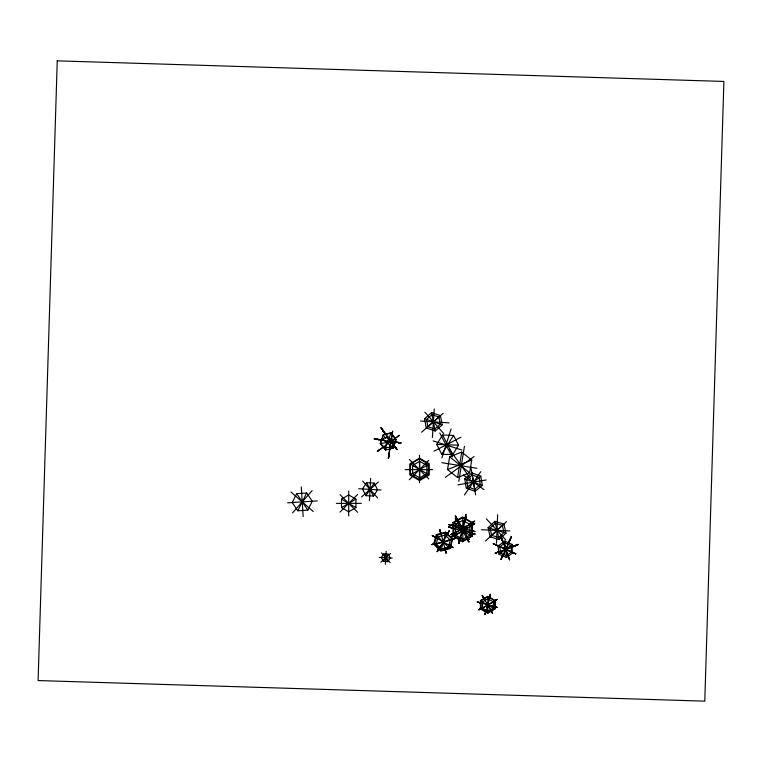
<?xml version="1.0" encoding="UTF-8"?>
<svg xmlns="http://www.w3.org/2000/svg" width="762" height="762" viewBox="0 0 762 762"><rect width="100%" height="100%" fill="white"/><g stroke="black" fill="none" stroke-linecap="round" stroke-linejoin="round"><path stroke-width="1.14" d="M472.869 522.265L472.307 522.551L462.591 516.969L452.914 522.561L452.914 536.172L462.601 541.753L462.61 539.534M455.886 534.457L452.914 536.172L453.895 535.562L462.829 540.772L462.829 528.59L469.916 524.427L462.772 520.303L455.628 524.427L455.628 535.105L462.772 539.229L469.916 535.105L469.916 524.427M487.756 613.239L495.119 608.99L495.119 600.494L487.756 596.246L480.403 600.494L480.403 608.99L487.756 613.239L487.937 596.77L481.136 600.704L481.136 608.562L487.937 612.486L494.748 608.562L494.748 600.704L487.937 596.77M487.937 612.486L487.956 610.257M390.249 447.437L388.353 458.476L388.849 453.914M496.491 543.277L497.634 514.731M369.389 500.72L370.675 478.317M385.401 564.328L386.153 551.345M432.406 437.493L434.245 408.984M392.297 433.683L392.087 434.902L392.678 431.092L392.268 432.911M392.039 434.721C391.268 439.398 392.992 429.158 392.44 432.959M392.23 433.969L392.259 433.292L392.163 434.407M388.553 457.067L388.658 456.39L388.639 457.39M392.259 434.169L392.049 435.493M389.734 448.332L392.125 433.768M462.382 530.009L462.058 531.2L455.99 534.61M388.601 457.362L388.687 456.838M391.392 439.331L391.706 437.998L391.297 440.236M489.985 596.198L490.414 594.589L489.623 597.303M391.725 437.588L391.373 439.826M392.259 434.159L392.373 433.34M391.354 439.503L391.23 440.331M389.906 447.218L389.753 448.17M390.154 445.96L390.268 445.322M388.572 456.848L388.801 455.867L388.649 456.695M391.392 440.093L391.601 438.664M390.811 443.932L390.916 443.236M389.02 453.561L389.096 453.009L388.81 454.685L389.801 447.751M392.154 433.854L392.259 433.34M391.249 440.217L391.487 438.702M391.563 436.969L391.82 435.512L391.611 437.131M392.087 434.588L392.316 433.14M458.81 481.393L464.429 446.342M447.523 469.563L449.618 456.829L461.724 452.085L471.745 460.077L469.649 472.811L457.543 477.555L447.523 469.563L471.745 460.077M457.543 477.555L461.724 452.085M465.115 518.322L464.801 519.389L465.42 517.303M464.849 521.637L466.087 517.207L460.572 538.391L460.848 537.315M489.537 597.618L489.442 598.084L489.68 597.275M464.658 519.274L466.058 514.34L460.619 535.943M490.042 595.76L490.395 594.246L489.48 597.446M388.458 457.552L388.915 455.524L388.668 456.952M462.201 530.342L462.582 529.361M460.438 538.248L459.4 541.411M486.337 610.343L490.404 594.884L490.061 596.027M459.41 541.43L458.962 543.306L460.438 537.991L458.972 543.335L460.391 538.439M485.299 613.781L486.08 610.714M489.995 596.484L489.214 598.399M464.934 521.284L464.801 521.808M459.2 542.325L459 543.268M465.582 516.674L464.963 518.76M485.003 614.42L486.042 610.686M465.115 520.751L465.03 521.132M486.432 609.867L486.27 610.524M459.41 539.001L458.962 540.877L459.829 538.21M465.43 517.103L465.601 516.331M465.43 519.532L466.058 516.769L465.344 519.246M445.132 534.267L445.675 532.133L436.169 534.686L433.626 544.192L431.759 544.639L435.493 543.697M435.702 543.62L434.616 543.906L436.969 535.143L445.76 532.79L441.046 550.374L434.616 543.935L433.692 544.144M459.029 540.81L459.715 538.334L459.391 539.372M485.68 612.01L485.003 614.439M459.877 538.001L460.01 537.505M486.289 610.124L485.042 614.401L485.765 611.286M459.105 540.429L459.572 538.763M460.334 536.496L459.353 540.039M459.105 542.858L459.391 541.887M460.658 537.658L459.353 542.468M486.708 607.676L487.089 606.247M436.255 543.916L438.131 536.905L445.141 535.029L450.275 540.153L448.399 547.173L441.379 549.05L436.255 543.916L450.275 540.153M441.046 550.374L449.837 548.011L452.19 539.22L445.76 532.79M445.675 532.133L452.638 539.096L450.085 548.602L440.588 551.145L433.626 544.192L436.826 543.363M455.876 532.238L462.115 528.799L462.582 526.933M460.419 537.553L459.972 539.191M463.915 522.008L464.315 520.522M459.572 541.182L459.857 540.134M485.423 613.019L485.937 610.667M465.392 519.665L465.049 520.951M485.804 611.505L485.994 610.791M485.365 613.543L485.718 612.277M464.658 521.703L464.868 520.97M385.496 450.085L380.39 443.513L383.162 434.864L390.916 432.892L396.03 439.464L393.382 448.018L385.496 450.085L386.448 446.923M385.534 438.293L383.038 434.959L390.792 432.987L395.907 439.569L393.259 448.113L391.763 446.265M441.912 457.838L451.085 428.92M389.068 438.388L390.792 432.987M385.067 447.808L389.011 437.426L393.802 441.722L391.83 446.913L385.067 447.808L380.276 443.513L382.248 438.321L389.011 437.426M505.339 550.44L507.663 545.402M511.064 537.124L510.264 539.02M504.663 546.23L505.854 549.383L503.415 554.641L503.73 553.945M503.006 555.003L501.72 557.765M503.415 554.641L504.701 551.917M510.273 539.277L507.768 545.182M505.701 549.726L516.474 545.259M509.321 540.829L509.178 541.182M509.549 541.125L508.683 542.973L510.454 538.858M502.863 555.374L502.587 555.927L502.853 555.212M501.186 559.127L502.825 555.431M509.292 541.506L510.14 539.391M501.272 559.022L501.625 558.365L500.929 559.565L502.51 555.984M508.025 543.716L510.292 538.839M510.969 537.343L510.53 538.353L511.292 536.667L510.502 538.715M502.787 555.946L503.253 554.946M509.854 540.029L509.273 541.334M393.497 445.075L394.468 446.456L393.583 445.313M505.635 548.821L506.311 547.573M510.721 538.239L509.578 540.734M296.675 493.633L292.217 502.529L297.78 510.778L307.8 510.13L312.258 501.234L306.695 492.985L296.675 493.633L307.8 510.13M297.78 510.778L306.695 492.985M437.845 550.535L437.15 551.659L439.303 547.726M437.712 551.021L439.674 547.468L438.064 550.202M442.351 542.363L442.97 541.22M439.941 547.497L440.179 546.983M448.208 532.762L449.18 531.085L439.76 547.84M440.198 546.821L440.836 545.668L440.407 546.383M448.037 533.067L447.284 534.352L449.228 530.695L446.313 535.553M438.683 549.031L437.197 551.612L439.922 547.23M439.979 546.554L440.35 545.906M445.313 537.267L445.98 536.124M438.16 549.973L439.607 547.497L438.922 548.63M437.855 550.774L438.636 549.469M436.702 444.398L442.608 434.988L453.552 435.388L458.591 445.198L452.685 454.619L441.741 454.219L436.702 444.398L458.591 445.198M441.741 454.219L453.552 435.388M366.627 482.679L362.464 488.947L365.874 495.652L373.456 496.081L377.619 489.823L374.199 483.118L366.627 482.679L373.456 496.081M365.874 495.652L374.199 483.118M383.8 553.869L381.391 557.508L383.372 561.394L387.763 561.651L390.173 558.013L388.191 554.126L383.8 553.869L387.763 561.651M383.372 561.394L388.191 554.126M464.41 494.967L480.879 471.621M292.56 512.893L312.144 490.604M340.004 512.083L357.626 494.452M409.337 479.755L428.768 460.324M488.09 527.723L494.919 521.322L503.882 524.037L506.016 533.152L499.177 539.563L490.214 536.848L488.09 527.723L506.016 533.152M495.348 523.275L490.014 528.276L491.681 535.381L498.672 537.505L503.996 532.505L502.339 525.389L495.348 523.275L498.672 537.505M491.681 535.381L502.339 525.389M490.214 536.848L491.928 535.248M502.177 525.637L503.882 524.037M485.489 541.02L506.482 521.646M361.559 496.938L378.314 482.013M380.867 562.137L390.582 553.479M421.643 432.197L443.103 413.347M424.52 418.738L431.606 412.613L440.446 415.681L442.217 424.882L435.131 431.006L426.282 427.93L424.52 418.738L442.217 424.882M432.035 414.68L426.51 419.462L427.892 426.634L434.788 429.025L440.312 424.253L438.941 417.081L432.035 414.68L434.788 429.025M426.282 427.93L428.053 426.406M438.683 417.214L440.446 415.681M427.892 426.634L438.941 417.081M454.79 535.076L450.99 537.21L453.047 535.915M478.936 609.781L481.089 608.447M472.659 524.818L473.526 524.418M464.753 478.841L471.992 472.907L480.755 476.202L482.279 485.442L475.031 491.385L466.268 488.08L464.753 478.841L482.279 485.442M466.268 488.08L480.755 476.202M472.916 524.704L474.564 523.713L469.402 526.675M496.214 599.98L496.681 599.704L495.605 600.285L496.853 599.523L493.671 601.332L495.357 600.475M378.219 450.752L379.524 449.79M500.539 553.107L510.921 545.525L505.035 542.925L499.853 546.716L500.539 553.107L506.416 555.708L511.607 551.917L510.921 545.525M510.388 545.849L512.264 544.439L504.73 541.115L498.072 545.973L498.958 554.164L506.492 557.498L513.15 552.631L514.255 553.164M377.419 451.333L380.714 448.951M382.438 447.694L378.476 450.561M380.819 448.875L379.952 449.475M378.885 450.275L379.333 449.942M397.526 436.674L396.202 437.626M394.002 439.255L394.392 438.979M382.6 447.57L383.096 447.218L381.219 448.57M383.219 447.123L398.755 435.769M398.012 436.321L399.478 435.245L398.536 435.94M445.341 477.355L474.097 456.543M498.958 554.164L500.882 552.793M453.59 533.419L454.2 533.048L451.971 534.372L456.305 531.886M453.59 535.848L454.2 535.476M473.45 521.76L474.764 521.018L472.43 522.475M473.04 524.542L474.764 523.446L473.45 524.189M495.376 600.351L497.005 599.323L492.709 601.742M462.601 541.753L472.278 536.162L472.278 522.561L471.354 523.113M482.651 607.857L482.927 607.724M451.428 536.962L452.266 536.524M481.222 608.476L479.393 609.524L479.993 609.181M479.679 609.476L481.384 608.467M472.469 522.618L473.526 521.989M479.908 609.267L479.012 609.771L482.975 607.581M472.526 522.284L472.154 522.465M472.526 524.704L472.154 524.894M472.392 522.684L462.115 528.799M450.99 534.781L453.819 533.029M495.205 600.589L493.214 601.761L494.414 601.113M483.298 607.466L482.641 607.886L488.261 604.733M492.757 602.104L494.395 601.113M490.423 603.466L488.966 604.323M468.82 524.57L471.783 522.837L462.829 517.665L453.876 522.837L453.876 535.6M465.553 528.933L467.839 527.58M455.628 535.105L469.916 526.856M488.728 604.247L490.557 603.171M492.385 602.104L495.119 600.494M495.138 600.485L496.072 600.065M493.328 601.913L482.47 608.181L482.47 601.913L487.899 598.78L493.328 601.913L493.328 608.181L487.899 611.314L482.47 608.181M341.49 499.158L348.71 494.938L355.93 499.158L355.93 507.587L348.71 511.807L341.49 507.587L341.49 499.158L355.93 507.587M341.49 507.587L355.93 499.158M473.716 521.875L474.335 521.513L473.078 522.075M473.716 524.304L474.335 523.942L462.115 531.219M491.233 602.99L492.433 602.294M451.428 534.533L453.99 533.057M456.305 534.314L451.971 536.8L454.247 535.505M451.056 534.753L452.38 533.991M459.21 529.885L460.467 529.161M451.885 534.295L451.123 534.733L454.79 532.648M478.993 609.762L479.384 609.486M410.451 464.02L419.405 458.848L428.358 464.02L428.358 474.355L419.405 479.527L410.451 474.355L410.451 464.02L413.433 465.744M412.594 465.449L419.738 461.324L426.882 465.449L426.882 473.697L419.738 477.822L412.594 473.697L412.594 465.449L426.882 473.697M410.451 474.355L412.442 473.212M426.368 465.163L428.358 464.02M412.594 473.697L426.882 465.449M457.857 522.961L459.848 521.818M467.144 527.752L465.925 528.457M451.59 536.867L453.99 535.486M462.829 540.772L471.783 535.6L471.888 522.789M472.316 522.589L471.04 523.313M472.316 525.018L470.373 526.085L472.307 524.98M464.191 527.018L465.925 526.028M452.733 533.829L453.371 533.467M452.952 533.676L453.895 533.133M469.763 526.247L470.897 525.609M480.27 609.057L480.746 608.781M480.431 608.943L483.089 607.447M463.334 529.942L462.572 530.342M452.914 533.743L455.886 532.038M458.772 530.419L462.905 528.047M455.628 532.676L462.829 528.59L469.916 532.676M479.898 609.352L481.051 608.705M434.016 451.19L460.953 437.226M499.853 546.716C512.15 550.602 504.253 548.888 503.453 550.297M516.865 544.982L518.522 544.363L514.922 545.687L517.789 544.62M505.035 542.925C505.073 550.45 506.13 549.602 506.139 550.24M518.017 544.525L516.674 545.04M513.998 546.316C513.95 546.278 514.217 546.259 512.178 546.992M514.121 545.944L513.788 546.087M498.853 551.802L499.52 551.545M503.463 550.307L495.081 553.222L496.605 552.755M495.671 553.022C494.586 553.25 496.481 552.802 495.938 552.983M515.436 545.497C515.541 545.878 511.388 547.068 515.198 545.659L514.902 545.83M451.218 539.467C453.047 539.144 455.743 538.286 454.19 538.81M498.443 551.936L497.205 552.402L499.396 551.602M498.491 551.888L499.081 551.659M512.845 546.687L512.34 546.878L513.74 546.383M498.605 551.879L499.262 551.621L497.957 552.107M511.731 546.849L515.102 545.621M498.796 551.793L499.405 551.536M497.129 552.402L496.243 552.736M501.101 551.145L500.386 551.412L503.301 550.345M497.453 552.317L498.167 552.002M433.378 544.116L433.778 544.001M450.999 539.763L451.733 539.582L436.836 543.544M435.512 543.735L433.683 544.249M433.997 543.944L432.34 544.439L435.169 543.735M436.55 543.639L436.74 543.601M446.742 540.734L455.105 538.353L452.847 538.905M451.647 539.334L452.695 539.105M441.627 541.868L443.141 541.439L444.922 548.345M432.197 544.535L433.073 544.316M434.969 543.944L436.978 543.392M453.885 538.905L450.628 539.858M387.848 437.626L390.268 441.007L395.907 439.569M450.19 539.591L452.723 538.944M441.074 542.258L443.474 541.639M432.997 544.449L434.492 544.068M376.714 438.998L382.4 439.893M458 484.832L486.156 479.965M393.802 441.722L380.276 443.513M375.38 438.988L373.961 438.741L376.942 439.093L374.99 438.76L376.466 439.007M287.607 502.825L317.221 500.91M405.136 469.621L432.625 469.621M336.394 503.368L361.321 503.368M378.562 439.598L377.581 439.541L379.409 439.712L375.733 439.045M481.346 529.761L509.892 530.904M397.812 442.446L399.155 442.732L396.373 442.274L401.355 442.989L397.821 442.36M358.702 488.728L381.105 490.023M379.209 557.384L392.201 558.127M420.548 421.024L449.056 422.862M398.04 442.465L399.05 442.703L397.859 442.455M400.221 442.951L398.583 442.665L399.364 442.817M386.934 441.046L396.897 442.474L395.288 442.179M395.421 442.312L392.754 441.874M397.326 442.293L394.878 441.903M377.59 439.436L377.914 439.522M398.774 442.57L400.641 442.836L398.878 442.684M392.878 441.96L393.23 441.998M398.107 442.56L396.831 442.36M378.476 439.684L386.629 440.988M393.983 442.065L396.25 442.331M441.846 462.686L476.898 468.297M451.38 527.752C457.981 529.295 446.551 526.618 451.304 527.637M451.295 525.266L449.418 524.799L452.685 525.58M449.123 527.085L448.504 526.904L451.085 527.628L449.294 527.123M477.726 602.142L479.041 602.523M497.195 607.362L493.89 606.485M449.123 524.656L448.504 524.485L450.761 525.142M478.441 602.38L478.584 602.38M480.336 602.904L478.507 602.399M474.716 531.514L471.173 530.6M450.418 527.485L452.523 528.028M472.03 533.181L475.069 534.029L471.173 533.029M494.929 606.723L496.681 607.209M450.885 527.533L449.913 527.304M470.211 530.4L450.332 525.047M470.211 532.828L464.248 531.095M479.469 602.628L493.481 606.428M473.745 531.266L475.04 531.609L474.421 531.438M473.745 533.695L475.04 534.038L473.145 533.562M453.133 525.761L451.38 525.332M464.601 531.352L451.666 527.847M477.965 602.256L479.174 602.552M452.942 528.123L454.676 528.657L451.79 527.876M473.459 533.648L470.716 532.924M493.395 606.419L492.643 606.219M492.871 606.247L495.367 606.904M472.03 530.762L473.202 531.076M450.142 524.961L448.989 524.656L449.751 524.866M451.304 525.218L449.389 524.732M451.685 525.37L452.828 525.732M450.142 527.39L448.989 527.085L449.751 527.294M491.347 605.866L490.918 605.771M495.224 606.857L496.386 607.181M453.657 525.837L455.381 526.294M471.221 530.581L473.945 531.352M471.888 530.762L472.935 531.047M449.932 524.856L450.352 524.999M470.954 530.523L472.516 530.943M470.954 532.952L472.935 533.467M477.526 602.085L477.05 601.951L480.908 603.009M494.824 606.733L495.614 606.943M489.013 605.133L490.442 605.514M494.109 606.542L496.929 607.295M461.848 528.018L462.886 528.295M472.364 530.923L474.259 531.438M461.848 530.438L462.886 530.723M464.687 531.209L466.134 531.6M471.745 533.143L474.155 533.829M479.336 602.599L481.727 603.19M470.716 530.495L471.764 530.771M495.776 607.009L496.624 607.238M469.144 530.095L469.84 530.285M469.144 532.524L469.84 532.714M433.13 440.903L462.048 450.075M515.522 553.717L513.817 552.926M515.884 553.869C513.645 552.879 516.36 554.069 515.417 553.679M502.768 548.011L509.292 550.945M513.407 552.745C511.721 553.498 512.312 549.354 512.264 544.439M502.568 547.926L503.653 548.421L498.548 546.106M498.348 546.011L495.548 544.678L499.405 546.478L495.662 544.763M497.129 545.382L497.967 545.821M502.872 548.059L504.158 548.564M506.416 555.708L505.825 549.383L511.607 551.917M508.283 550.497L513.207 552.66L510.34 551.421M495.186 544.535L494.357 544.182L495.357 544.611M498.072 545.973L499.986 546.821M512.836 552.536L512.864 552.507M503.177 548.116L503.749 548.373M506.921 549.878L506.663 549.754M515.112 553.545L514.531 553.25M493.681 543.849L493.052 543.563L494.633 544.278M495.519 544.706L497.157 545.44L496.005 544.887M510.007 551.278L510.95 551.698M515.16 553.555L515.731 553.803M497.291 545.487L497.672 545.64M494.805 544.382L496.195 545.001M509.502 551.031L510.169 551.336M433.664 536.334L435.845 537.524M433.464 536.181L432.616 535.686M432.997 535.934C429.825 534 436.112 537.801 433.111 535.972M433.749 536.372L432.873 535.877M435.578 537.458L449.094 545.249M451.914 546.83L452.961 547.421L450.542 546.011M452.095 546.954L451.504 546.602L452.895 547.392L452.257 547.049M432.559 535.676L436.912 538.22L435.178 537.172M450.79 546.211L451.714 546.735L450.323 545.935M426.368 473.212L428.358 474.355M453.876 522.837L456.886 524.57M469.811 532.038L471.783 533.171M452.914 522.561L454.866 523.684M455.628 524.427L462.829 528.59M453.876 525.256L455.886 526.418M469.811 534.457L471.783 535.6M452.914 524.98L454.866 526.113M459.743 528.933L462.677 530.619L462.648 527.256M470.354 535.057L472.278 536.162M455.628 526.856L469.916 535.105M443.313 541.83L442.379 541.287M434.95 537.058L434.216 536.619M449.485 545.43L452.447 547.126M449.713 545.563L450.952 546.278M481.136 600.704L483.089 601.837M492.814 607.447L494.748 608.562M482.47 601.913L493.328 608.181M488.728 605.304L490.557 606.361M434.635 536.896L435.302 537.248M448.551 544.916L450.371 545.973M448.323 544.801L448.837 545.106M463.286 474.993L483.984 489.595M449.618 456.829L469.649 472.811M383.172 431.016L387.839 437.617M391.83 446.913L382.248 438.321M290.951 491.976L313.249 511.559M409.337 459.476L428.768 478.917M436.969 535.143L438.598 536.772M438.131 536.905L448.399 547.173M340.004 494.662L357.626 512.293M448.247 546.421L449.837 548.011M486.385 518.874L505.749 539.867M391.706 441.731L391.906 442.236M362.664 481.108L377.59 497.862M381.505 552.955L390.163 562.67M467.63 537.181L468.944 539.591L466.763 535.648M467.725 539.772C464.972 535.095 471.23 545.954 467.611 539.696M424.901 412.166L443.76 433.626M394.745 446.599L394.173 445.799L396.507 449.142L394.183 445.96M393.602 444.694L397.202 449.79L394.935 446.684L395.83 448.17M388.277 437.159L387.534 436.197M386.744 435.121L381.514 428.063L382.676 429.701L381.886 428.692M386.772 436.093L387.515 437.131L387.086 436.54M383.115 430.873L384.048 432.121L380.848 427.453L382.438 429.577L381.305 427.939L381.791 428.558M380.514 443.408L385.62 449.99M390.268 441.007L393.554 445.37L391.982 443.151M396.116 448.189L396.773 449.123L395.087 446.903M391.449 441.893L392.02 442.703L391.63 442.008M392.011 443.313L392.478 443.846M392.935 444.446L394.097 445.846M392.03 442.551L391.478 441.931M395.954 448.189L395.735 448.027M392.125 442.827L391.601 442.093M449.751 449.837L470.525 478.526M389.63 439.064L390.039 439.626M491.347 611.267L492.585 613.439L490.595 609.952M456.505 520.313L455.495 518.608L457.171 521.503M485.375 601.028L482.365 595.646L483.26 597.227M490.433 609.581L492.404 613.115M483.127 596.941L482.127 595.341L484.651 599.484L482.765 596.284M490.233 609.219L485.47 600.837M456.171 517.417L457.39 519.484M466.496 535.086L457.286 519.132M466.496 537.515L455.181 518.198L457.076 521.427M468.944 542.02L466.744 538.296M490.728 610.019L490.309 609.257M468.011 537.829L468.592 538.82L468.182 538.105M468.592 541.249L468.011 540.258M483.337 597.256L483.937 598.427M492.271 612.781L491.871 612.096M491.09 610.762L490.337 609.352M468.944 539.591L467.62 537.391M466.192 536.943L467.306 539.001M457.333 519.398L457.638 519.894L455.181 515.779L457.41 519.532M465.982 536.639L466.354 537.267M468.916 541.934L467.316 539.153M468.763 539.267L468.925 539.534M456.114 519.589L455.752 518.97L456.028 519.446M462.029 527.771L462.572 528.704M467.611 537.267L468.478 538.744M459.457 523.265L458.333 521.313M459.457 525.694L458.333 523.732M462.029 530.2L462.572 531.133M460.648 525.342L461.639 527.056M485.099 600.561L484.518 599.542M456.267 517.436L455.752 516.541L457.686 520.198M466.839 538.305L467.649 539.715M468.43 540.972L467.582 539.486M455.914 519.484L456.609 520.732M482.679 596.313L483.051 596.798M439.779 432.997L452.247 457.048M442.608 434.988L452.685 454.619M506.901 552.155L507.235 553.164M506.949 552.269C506.263 550.555 508.444 556.25 507.578 554.06L508.425 556.384M501.491 538.105L505.016 547.135L504.596 546.059M507.597 554.479L506.892 552.621L507.111 553.193M507.854 554.736L507.987 555.479M508.892 557.984L509.483 559.413L508.102 555.517M508.759 557.584L508.206 556.165M502.768 541.42L502.568 540.763L502.739 541.23M501.606 538.429C500.939 536.648 502.606 541.487 501.225 537.658M502.291 540.582L502.558 541.249M508.568 557.07L507.502 554.307M506.301 550.678L506.825 551.936M507.787 554.993L508.483 556.86M445.837 552.088C442.722 540.972 448.218 560.994 445.065 549.869M502.615 541.182L502.349 540.268L503.311 542.801L501.777 539.096M508.387 556.593L508.083 555.774M500.996 537.039L501.396 538.067L501.053 537.191M503.434 543.573L502.939 542.306M501.682 538.915L502.93 541.811M501.367 537.953L500.996 536.972L501.206 537.553M501.929 539.334L502.634 541.02M508.587 557.146L508.921 557.784M504.292 545.878L504.939 547.535M501.996 539.544L501.787 538.991L502.387 540.525L501.92 539.248M442.665 541.02L442.951 542.106M440.636 532.981L440.912 533.895L440.017 530.228L441.046 534.857M440.493 531.952L443.16 541.43M440.265 531.304L439.855 529.857L440.236 531.028M440.379 531.886L440.169 531.162L440.588 533.124M444.703 547.583L444.875 548.192M444.713 547.859L445.76 551.812M445.446 550.936L445.951 552.783L445.208 550.012M442.541 540.496L442.693 541.077M444.998 549.183L445.37 550.564M494.919 521.322L495.452 523.599M498.643 537.277L499.177 539.563M431.606 412.613L432.264 416.062M434.692 428.701L435.131 431.006M470.783 466.715L475.64 494.871M471.992 472.907L475.031 491.385M504.73 541.115L505.006 543.468M505.282 545.83L505.701 549.373M506.263 555.174L506.492 557.498M301.266 486.899L303.181 516.512M462.829 517.665L462.829 531.009M419.738 461.324L419.738 477.822M419.471 455.276L419.471 482.765M348.71 491.052L348.71 515.988M57.255 60.846L38.1 680.561L398.688 691.706A2981.23 0.676 1.8 0 0 587.254 697.525L704.783 701.154L723.9 81.439L57.255 60.846M507.349 546.116L506.882 547.202L507.349 546.116M447.275 534.21L447.027 534.705L447.304 534.2M472.259 474.955L466.611 479.584L467.801 486.794L474.631 489.366L480.279 484.737L479.098 477.526L472.259 474.955M377.904 450.98L377.342 451.39L377.942 450.952M439.322 542.963L439.893 542.83L439.322 542.963M456.476 534.343L455.867 534.714L456.476 534.343M419.576 458.191L409.889 463.782L409.889 474.974L419.576 480.565L429.254 474.974L429.254 463.782L419.576 458.191M509.235 548.135L508.159 548.554L509.235 548.135M515.855 545.316L515.312 545.525L515.855 545.316M385.305 440.75L384 440.541L385.305 440.741M453.285 525.866C450.885 525.008 456.59 526.818 453.285 525.866M480.689 603.009L481.736 603.285L480.689 603.009M493.586 543.801L494.738 544.325L493.586 543.801M446.542 543.792L446.542 543.792M383.448 431.511L382.915 430.816L383.448 431.511M388.658 438.541L388.001 437.636L388.658 438.541M465.058 532.486L464.649 531.809L465.058 532.486M489.633 608.038L489.318 607.524L489.633 608.038M458.514 521.237L457.648 519.76L458.514 521.237M457.571 519.836L457.848 520.303L457.571 519.836M466.344 534.781L466.344 534.781M509.607 559.832L509.34 559.022L509.588 559.784M439.903 530.295C439.169 527.771 440.588 532.952 439.922 530.342M441.017 533.61L441.312 534.848L441.017 533.61"/></g></svg>
